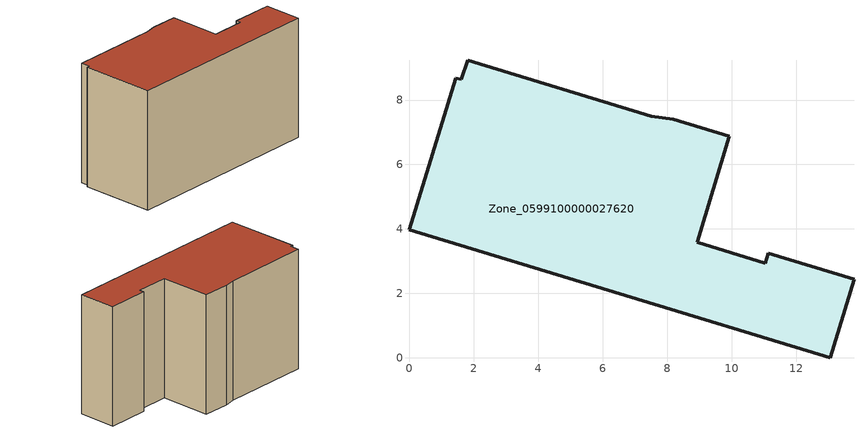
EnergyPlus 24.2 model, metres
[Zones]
Zone_0599100000027620
 floor ground (C_G): 1.61,8.65 1.81,9.23 7.51,7.49 8.19,7.41 9.93,6.87 8.93,3.58 11.05,2.93 11.14,3.24 13.8,2.43 13.06,0 0,3.98 1.44,8.68 z0
 wall outside (C_F): 13.06,0 13.8,2.43 11.14,3.24 11.05,2.93 8.93,3.58 9.93,6.87 8.19,7.41 7.51,7.49 1.81,9.23 1.61,8.65 1.44,8.68 0,3.98 13.06,0 z0:8.01
 roof outside (C_R): 1.81,9.23 1.61,8.65 1.44,8.68 0,3.98 13.06,0 13.8,2.43 11.14,3.24 11.05,2.93 8.93,3.58 9.93,6.87 8.19,7.41 7.51,7.49 z8.01
[BUILDING]
Pand.0599100000027620: North Axis=0; Terrain=City; Loads Convergence Tolerance Value=0.04; Temperature Convergence Tolerance Value=0.4; Solar Distribution=FullExterior; Maximum Number of Warmup Days=25; Minimum Number of Warmup Days=1
[Site:Location]
Rotterdam.The.Hague.AP_ZH_NLD Design_Conditions: Latitude=51.96; Longitude=4.45; Time Zone=1; Elevation=-4.5
[SITE:GROUNDTEMPERATURE:BUILDINGSURFACE]
18, 18, 18, 18, 18, 18, 18, 18, 18, 18, 18, 18
[MATERIAL] Thermal Absorptance=0.9; Solar Absorptance=0.7; Visible Absorptance=0.7
Name | Roughness | Thickness | Conductivity | Density | Specific Heat
G.TI.1975-1991 | MediumSmooth | 0.15 | 0.288461 | 540 | 1210
F.TI.1975-1991 | Rough | 0.3 | 0.230769 | 1920 | 840
R.TI.1975-1991 | MediumRough | 0.2 | 0.153846 | 1500 | 1000
[CONSTRUCTION]
C_G: G.TI.1975-1991
C_F: F.TI.1975-1991
C_R: R.TI.1975-1991
[ZONE]
Zone_0599100000027620: Type=1; Multiplier=1; Ceiling Height=Autocalculate; Volume=Autocalculate; Floor Area=autocalculate; Part of Total Floor Area=Yes
[ZONEINFILTRATION:DESIGNFLOWRATE]
Infil_Zone_0599100000027620: Zone or ZoneList or Space or SpaceList=Zone_0599100000027620; Schedule=AlwaysOn; Design Flow Rate Calculation Method=Flow/Area; Flow Rate per Floor Area=0.003; Constant Term Coefficient=1; Temperature Term Coefficient=0; Velocity Term Coefficient=0; Velocity Squared Term Coefficient=0
[HVACTEMPLATE:ZONE:IDEALLOADSAIRSYSTEM]
Zone_0599100000027620: Maximum Heating Supply Air Temperature=50; Minimum Cooling Supply Air Temperature=13; Maximum Heating Supply Air Humidity Ratio=0.0156; Minimum Cooling Supply Air Humidity Ratio=0.0077; Heating Limit=NoLimit; Cooling Limit=NoLimit; Dehumidification Control Type=ConstantSensibleHeatRatio; Cooling Sensible Heat Ratio=0.7; Dehumidification Setpoint=60; Humidification Control Type=None; Humidification Setpoint=30; Outdoor Air Method=None; Outdoor Air Flow Rate per Person=0.00944; Outdoor Air Flow Rate per Zone Floor Area=0; Outdoor Air Flow Rate per Zone=0; Demand Controlled Ventilation Type=None; Outdoor Air Economizer Type=NoEconomizer; Heat Recovery Type=None; Sensible Heat Recovery Effectiveness=0.7; Latent Heat Recovery Effectiveness=0.65
[ZONECONTROL:THERMOSTAT]
ThermostatControl_Zone_0599100000027620: Zone or ZoneList=Zone_0599100000027620; Control Type Schedule=DualSetpointControlType; Control 1=Thermostat_Zone_0599100000027620; Temperature Difference Between Cutout And Setpoint=0
[THERMOSTATSETPOINT:DUALSETPOINT]
Thermostat_Zone_0599100000027620: Heating Setpoint Temperature Schedule=HeatingSetpoint_Zone_0599100000027620; Cooling Setpoint Temperature Schedule=CoolingSetpoint_Zone_0599100000027620
[SCHEDULE:COMPACT]
HeatingSetpoint_Zone_0599100000027620: Through: 12/31, For: AllDays, Until: 24:00, 21
CoolingSetpoint_Zone_0599100000027620: Through: 12/31, For: AllDays, Until: 24:00, 24
DualSetpointControlType: Through: 12/31, For: AllDays, Until: 24:00, 4
AlwaysOn: Through: 12/31, For: AllDays, Until: 24:00, 1
